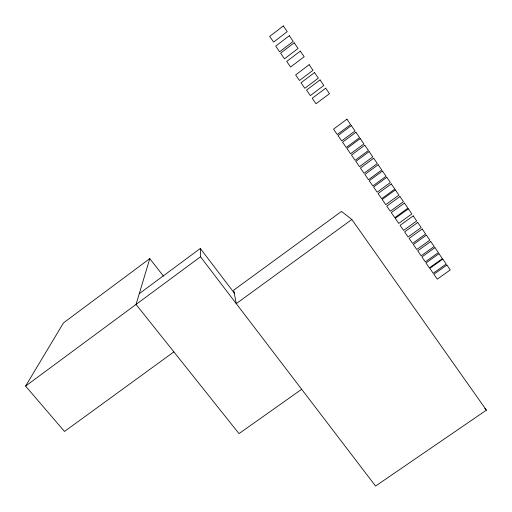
<?xml version="1.0" encoding="UTF-8"?>
<svg xmlns="http://www.w3.org/2000/svg" width="512" height="512" viewBox="0 0 512 512"><rect width="100%" height="100%" fill="white"/><g stroke="black" fill="none" stroke-linecap="round" stroke-linejoin="round"><path stroke-width="0.77" d="M163.462 276.128L149.786 258.605L136.051 304.429L239.014 433.613L301.664 389.286M173.875 351.891L64.486 431.475L25.6 386.086L63.494 322.88L149.786 258.605M139.27 293.683L200.326 248.467L234.598 293.459M25.6 386.086L200.486 256.794L200.326 248.467M351.846 219.494L236.262 303.635L233.702 290.144L341.485 211.424L351.846 219.494L486.4 410.138L375.571 486.061L200.486 256.794M484.787 408.403L486.4 410.138M283.328 25.939L269.677 36.384L273.606 42.067L287.238 31.654L283.328 25.939M289.325 35.718L275.699 46.112L279.61 51.763L293.216 41.402L289.325 35.718M294.189 42.816L280.589 53.178L284.48 58.803L298.067 48.474L294.189 42.816M300.301 51.117L286.72 61.434L290.592 67.034L304.16 56.749L300.301 51.117M309.178 64.691L295.635 74.931L299.475 80.486L313.005 70.272L309.178 64.691M314.522 72.57L301.005 82.771L304.826 88.294L318.33 78.125L314.522 72.57M320.045 79.93L306.541 90.093L310.349 95.597L323.834 85.459L320.045 79.93M325.69 88.173L312.211 98.298L316 103.77L329.466 93.677L325.69 88.173M346.938 119.181L333.542 129.139L337.254 134.509L350.637 124.576L346.938 119.181M351.347 125.619L337.978 135.546L341.677 140.896L355.034 130.995L351.347 125.619M355.917 132.282L342.56 142.176L346.24 147.501L359.584 137.638L355.917 132.282M360.237 138.592L346.899 148.448L350.566 153.754L363.891 143.923L360.237 138.592M364.781 145.222L351.462 155.046L355.117 160.333L368.422 150.534L364.781 145.222M369.152 151.603L355.853 161.395L359.488 166.662L372.781 156.89L369.152 151.603M373.709 158.253L360.429 168.013L364.051 173.254L377.318 163.52L373.709 158.253M378.157 164.736L364.89 174.464L368.499 179.686L381.747 169.984L378.157 164.736M382.477 171.046L369.229 180.742L372.826 185.946L386.061 176.275L382.477 171.046M386.79 177.338L373.562 187.002L377.139 192.179L390.355 182.541L386.79 177.338M391.29 183.904L378.08 193.536L381.645 198.694L394.842 189.088L391.29 183.904M395.398 189.901L382.202 199.501L385.754 204.64L398.938 195.066L395.398 189.901M399.949 196.544L386.771 206.112L390.31 211.226L403.469 201.683L399.949 196.544M404.416 203.066L391.264 212.602L394.784 217.696L407.923 208.186L404.416 203.066M408.365 208.819L395.219 218.33L398.733 223.405L411.859 213.92L408.365 208.819M413.203 215.891L400.083 225.357L403.578 230.413L416.685 220.966L413.203 215.891M417.715 222.477L404.614 231.91L408.096 236.941L421.184 227.533L417.715 222.477M422.189 228.998L409.101 238.4L412.57 243.411L425.638 234.035L422.189 228.998M426.4 235.142L413.331 244.518L416.781 249.504L429.837 240.16L426.4 235.142M430.752 241.498L417.702 250.842L421.139 255.808L434.176 246.49L430.752 241.498M434.95 247.622L421.92 256.934L425.344 261.882L438.355 252.595L434.95 247.622M438.957 253.702L425.946 262.989L429.357 267.917L442.349 258.662L438.957 253.702M442.816 259.098L429.818 268.352L433.216 273.267L446.195 264.038L442.816 259.098M446.874 265.024L433.894 274.246L437.28 279.142L450.24 269.939L446.874 265.024"/></g></svg>
